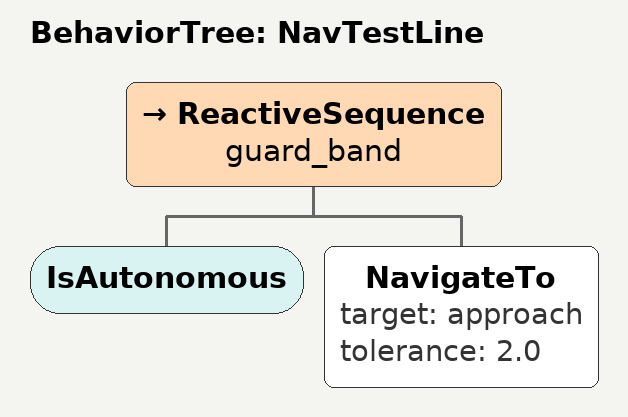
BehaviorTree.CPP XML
<?xml version="1.0"?>
<root BTCPP_format="4" main_tree_to_execute="NavTestLine">
  <BehaviorTree ID="NavTestLine">
    <ReactiveSequence name="guard_band">

      <IsAutonomous/>

      <NavigateTo target="approach" tolerance="2.0"/>

    </ReactiveSequence>
  </BehaviorTree>
</root>
